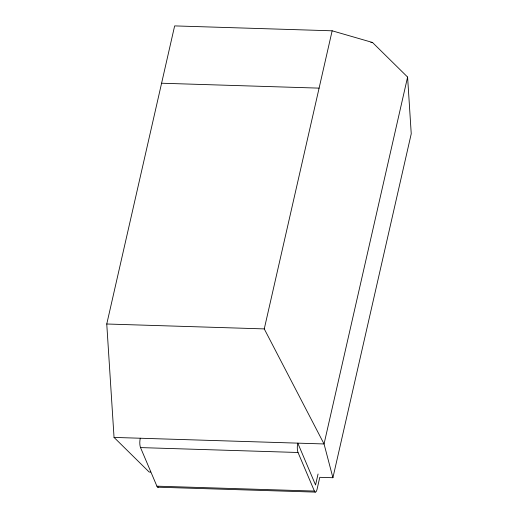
<?xml version="1.0" encoding="UTF-8"?>
<svg xmlns="http://www.w3.org/2000/svg" width="518" height="518" viewBox="0 0 518 518"><rect width="100%" height="100%" fill="white"/><g stroke="black" fill="none" stroke-linecap="round" stroke-linejoin="round"><path stroke-width="0.78" d="M150.706 472.06L149.158 472.015L114.044 437.419L106.76 324.003L174.644 25.9L332.148 30.802L372.481 42.463L407.595 77.059L411.24 133.767L332.912 477.732L319.787 477.324L317.055 489.322A6.248 1.878 -88.2 0 1 314.407 491.07L156.902 486.169L140.527 447.591A6.566 1.968 -88.2 0 1 140.294 438.234M332.912 477.732L324.048 443.958L264.264 328.904L332.148 30.802M407.595 77.059L324.048 443.958L114.044 437.419M318.058 474.009L315.559 484.984L297.798 443.136A6.566 1.968 -88.2 0 0 298.031 452.492L314.407 491.07M370.869 42.418L372.481 42.463M161.59 83.23L319.094 88.131M106.76 324.003L264.264 328.904M140.527 447.591L298.031 452.492M157.796 487.198L315.294 492.1M158.288 487.088A6.248 1.878 -88.2 0 1 156.902 486.169"/></g></svg>
